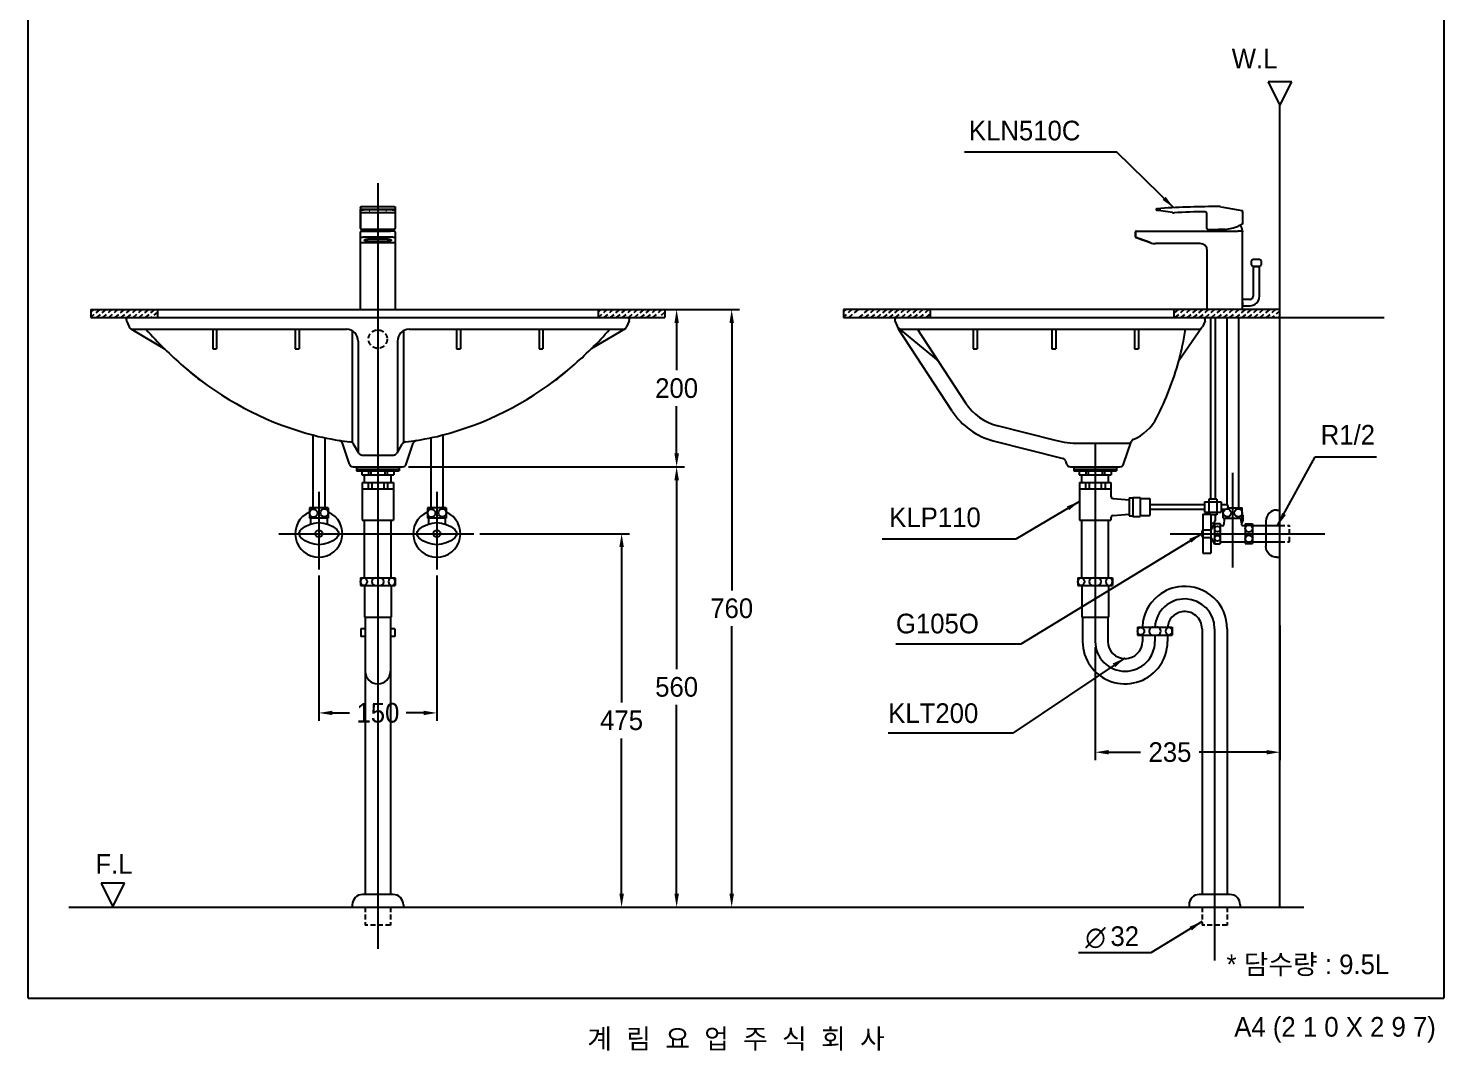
# Model space of a CAD drawing. Header units: millimetres. Extents: x 4685 to 8485, y -6769 to -4172.
# Drawn here: x 6685 to 8485, y -6769 to -5469 of the extents above; entities that cross this region are included whole.
import ezdxf
from ezdxf.enums import TextEntityAlignment as Align
from ezdxf.lldxf.tags import DXFTag

# ---------------------------------------------------------------- set-up
doc = ezdxf.new("R2010")
doc.units = ezdxf.units.MM
doc.linetypes.add('DASHED2', pattern=[9.525, 6.35, -3.175])
for name, color, linetype in [('TEXT', 7, 'Continuous'), ('내부선 및 부속', 4, 'Continuous'), ('도각라인', 7, 'Continuous'), ('외형선', 3, 'Continuous'), ('점선', 6, 'DASHED2'), ('중심선', 1, 'DASHED'), ('치수선', 7, 'Continuous')]:
    doc.layers.add(name, color=color, linetype=linetype)
doc.styles.add('140911', font='HBATANG.TTF', dxfattribs={"height": 23})
doc.styles.add('____', font='')
doc.styles.add('타이틀', font='H2GTRM.TTF', dxfattribs={"height": 25})
doc.styles.get('____').set_extended_font_data('굴림')
tags = doc.linetypes.add('DASHDOT', pattern=[70, 31, -13, 13, -13]).pattern_tags.tags
tags[10:11] = [DXFTag(74, 4), DXFTag(75, 0), DXFTag(340, '0'), DXFTag(46, 0.0), DXFTag(50, 0.0), DXFTag(44, 0.0), DXFTag(45, 0.0)]
tags[8:9] = [DXFTag(74, 4), DXFTag(75, 0), DXFTag(340, '0'), DXFTag(46, 0.0), DXFTag(50, 0.0), DXFTag(44, 0.0), DXFTag(45, 0.0)]
tags[6:7] = [DXFTag(74, 4), DXFTag(75, 0), DXFTag(340, '0'), DXFTag(46, 0.0), DXFTag(50, 0.0), DXFTag(44, 0.0), DXFTag(45, 0.0)]
tags[4:5] = [DXFTag(74, 4), DXFTag(75, 0), DXFTag(340, '0'), DXFTag(46, 0.0), DXFTag(50, 0.0), DXFTag(44, 0.0), DXFTag(45, 0.0)]
tags = doc.linetypes.add('DASHED', pattern=[25.72, 12.86, -12.86]).pattern_tags.tags
tags[6:7] = [DXFTag(74, 4), DXFTag(75, 0), DXFTag(340, '0'), DXFTag(46, 0.0), DXFTag(50, 0.0), DXFTag(44, 0.0), DXFTag(45, 0.0)]
tags[4:5] = [DXFTag(74, 4), DXFTag(75, 0), DXFTag(340, '0'), DXFTag(46, 0.0), DXFTag(50, 0.0), DXFTag(44, 0.0), DXFTag(45, 0.0)]
doc.dimstyles.new('MSADIM', dxfattribs={"dimtxt": 33, "dimasz": 17, "dimexe": 10, "dimexo": 7.5, "dimgap": 10, "dimtad": 0, "dimtih": 1, "dimtoh": 1, "dimdec": 0, "dimzin": 1, "dimdsep": 46, "dimtxsty": '____', "dimcen": 11.25, "dimadec": 0, "dimazin": 0, "dimtfac": 1, "dimtdec": 0, "dimtix": 1, "dimtmove": 0, "dimatfit": 3, "dimfxl": 1, "dimtolj": 1, "dimtzin": 1, "dimarcsym": 0})

# ---------------------------------------------------------------- blocks, each defined once
blk = doc.blocks.new('*D28')
at = {"layer": '치수선', "color": 0, "lineweight": -2, "transparency": 16777216}
for p, q in [((7447.1, -5826.4), (7589.6, -5826.4)), ((7579.6, -5843.4), (7579.6, -6183.6)), ((7579.6, -6569.4), (7579.6, -6229.2)), ((7467.3, -6586.4), (7589.6, -6586.4))]:
    blk.add_line(p, q, dxfattribs=at)
at = {"layer": '치수선', "color": 0, "transparency": 16777216}
for points in [[(7576.8, -5843.4), (7582.5, -5843.4), (7579.6, -5826.4)], [(7576.8, -6569.4), (7582.5, -6569.4), (7579.6, -6586.4)]]:
    blk.add_solid(points, dxfattribs=at)
at = {"layer": '치수선', "color": 0, "transparency": 16777216, "insert": (7579.6, -6206.4), "char_height": 25, "attachment_point": 5, "style": '____'}
blk.add_mtext('\\A1;760', dxfattribs=at)
blk = doc.blocks.new('*D29')
at = {"layer": '치수선', "color": 0, "lineweight": -2, "transparency": 16777216}
for p, q in [((7447.1, -5826.4), (7519.6, -5826.4)), ((7509.6, -5843.4), (7509.6, -5903.6)), ((7509.6, -6009.4), (7509.6, -5949.2)), ((7168.5, -6026.4), (7519.6, -6026.4))]:
    blk.add_line(p, q, dxfattribs=at)
at = {"layer": '치수선', "color": 0, "transparency": 16777216}
for points in [[(7506.8, -5843.4), (7512.5, -5843.4), (7509.6, -5826.4)], [(7506.8, -6009.4), (7512.5, -6009.4), (7509.6, -6026.4)]]:
    blk.add_solid(points, dxfattribs=at)
at = {"layer": '치수선', "color": 0, "transparency": 16777216, "insert": (7509.6, -5926.4), "char_height": 25, "attachment_point": 5, "style": '____'}
blk.add_mtext('\\A1;200', dxfattribs=at)
blk = doc.blocks.new('*D30')
at = {"layer": '치수선', "color": 0, "lineweight": -2, "transparency": 16777216}
for p, q in [((7168.5, -6026.4), (7519.6, -6026.4)), ((7509.6, -6043.4), (7509.6, -6283.6)), ((7509.6, -6569.4), (7509.6, -6329.2)), ((7164.3, -6586.4), (7519.6, -6586.4))]:
    blk.add_line(p, q, dxfattribs=at)
at = {"layer": '치수선', "color": 0, "transparency": 16777216}
for points in [[(7506.8, -6043.4), (7512.5, -6043.4), (7509.6, -6026.4)], [(7506.8, -6569.4), (7512.5, -6569.4), (7509.6, -6586.4)]]:
    blk.add_solid(points, dxfattribs=at)
at = {"layer": '치수선', "color": 0, "transparency": 16777216, "insert": (7509.6, -6306.4), "char_height": 25, "attachment_point": 5, "style": '____'}
blk.add_mtext('\\A1;560', dxfattribs=at)
blk = doc.blocks.new('*D31')
at = {"layer": '치수선', "color": 0, "lineweight": -2, "transparency": 16777216}
for p, q in [((7259.4, -6111.4), (7449.6, -6111.4)), ((7439.6, -6128.4), (7439.6, -6326.1)), ((7439.6, -6569.4), (7439.6, -6371.8)), ((7277, -6586.4), (7449.6, -6586.4))]:
    blk.add_line(p, q, dxfattribs=at)
at = {"layer": '치수선', "color": 0, "transparency": 16777216}
for points in [[(7436.8, -6128.4), (7442.5, -6128.4), (7439.6, -6111.4)], [(7436.8, -6569.4), (7442.5, -6569.4), (7439.6, -6586.4)]]:
    blk.add_solid(points, dxfattribs=at)
at = {"layer": '치수선', "color": 0, "transparency": 16777216, "insert": (7439.6, -6348.9), "char_height": 25, "attachment_point": 5, "style": '____'}
blk.add_mtext('\\A1;475', dxfattribs=at)
blk = doc.blocks.new('*D32')
at = {"layer": '치수선', "color": 0, "lineweight": -2, "transparency": 16777216}
for p, q in [((7054.7, -6164.4), (7054.7, -6349.4)), ((7204.7, -6164.4), (7204.7, -6349.4)), ((7071.7, -6339.4), (7093.7, -6339.4)), ((7187.7, -6339.4), (7165.6, -6339.4))]:
    blk.add_line(p, q, dxfattribs=at)
at = {"layer": '치수선', "color": 0, "transparency": 16777216}
for points in [[(7071.7, -6336.6), (7071.7, -6342.2), (7054.7, -6339.4)], [(7187.7, -6336.6), (7187.7, -6342.2), (7204.7, -6339.4)]]:
    blk.add_solid(points, dxfattribs=at)
at = {"layer": '치수선', "color": 0, "transparency": 16777216, "insert": (7129.7, -6339.4), "char_height": 25, "attachment_point": 5, "style": '____'}
blk.add_mtext('\\A1;150', dxfattribs=at)
blk = doc.blocks.new('*D33')
at = {"layer": '치수선', "color": 0, "lineweight": -2, "transparency": 16777216}
for p, q in [((8276.9, -6228.4), (8276.9, -6399.4)), ((8041.9, -6255.9), (8041.9, -6399.4)), ((8058.9, -6389.4), (8099.7, -6389.4)), ((8259.9, -6389.4), (8174.3, -6389.4))]:
    blk.add_line(p, q, dxfattribs=at)
at = {"layer": '치수선', "color": 0, "transparency": 16777216}
for points in [[(8058.9, -6386.6), (8058.9, -6392.2), (8041.9, -6389.4)], [(8259.9, -6386.6), (8259.9, -6392.2), (8276.9, -6389.4)]]:
    blk.add_solid(points, dxfattribs=at)
at = {"layer": '치수선', "color": 0, "transparency": 16777216, "insert": (8137, -6389.4), "char_height": 25, "attachment_point": 5, "style": '____'}
blk.add_mtext('\\A1;235', dxfattribs=at)

msp = doc.modelspace()

# ---------------------------------------------------------------- linework, layer by layer
msp.add_line((8153.3, -5836.4), (8409.4, -5836.4))
at = {"color": 3}
msp.add_line((8209.8, -6586.4), (8209.8, -6586.4), dxfattribs=at)
at = {"layer": '내부선 및 부속', "linetype": 'Continuous'}
for p, q in [((7107.6, -5696.4), (7107.6, -5698.7)), ((7107.6, -5696.4), (7107.6, -5696.5)), ((7107.6, -5696.5), (7107.6, -5700.4)), ((7107.6, -5699.9), (7107.6, -5698.7)), ((7107.6, -5702), (7107.6, -5699.9)), ((7107.6, -5700.4), (7107.6, -5701.2)), ((7107.6, -5700.7), (7107.6, -5702)), ((7107.6, -5723.4), (7107.6, -5700.8)), ((7107.6, -5702.4), (7107.6, -5701.2)), ((7107.6, -5702.1), (7107.6, -5702)), ((7107.6, -5702.4), (7107.6, -5719.3)), ((7108.6, -5695.4), (7150.6, -5695.4)), ((7108.6, -5703), (7150.6, -5703)), ((7145.6, -5699), (7113.6, -5699)), ((7113.6, -5699), (7113.6, -5699.2)), ((7113.6, -5699.2), (7145.6, -5699.2)), ((7119.6, -5699.6), (7118.6, -5699.6)), ((7118.6, -5699.6), (7118.6, -5700.2)), ((7118.6, -5700.2), (7118.6, -5700.5)), ((7118.6, -5700.5), (7119.6, -5700.5)), ((7119.6, -5700.5), (7119.6, -5699.6)), ((7119.6, -5700.2), (7119.6, -5699.6)), ((7119.6, -5700.5), (7119.6, -5700.2)), ((7139.6, -5699.6), (7139.6, -5700.2)), ((7140.6, -5699.6), (7139.6, -5699.6)), ((7139.6, -5700.2), (7139.6, -5700.5)), ((7139.6, -5700.5), (7140.6, -5700.5)), ((7140.6, -5700.5), (7139.6, -5700.5)), ((7140.6, -5700.2), (7140.6, -5699.6)), ((7140.6, -5700.5), (7140.6, -5699.6)), ((7140.6, -5700.5), (7140.6, -5700.2)), ((7140.6, -5700.5), (7140.6, -5700.5)), ((7145.6, -5699.2), (7145.6, -5699)), ((7150.6, -5703.1), (7150.6, -5703)), ((7151.6, -5696.4), (7151.6, -5698.7)), ((7151.6, -5698.7), (7151.6, -5699.9)), ((7151.6, -5699.9), (7151.6, -5702)), ((7151.6, -5700.7), (7151.6, -5700.8)), ((7151.6, -5700.8), (7151.6, -5723.4)), ((7151.6, -5702.1), (7151.6, -5702)), ((8119.4, -5699.2), (8119.4, -5699)), ((8119.4, -5699), (8119.4, -5699.2)), ((8125.3, -5700.9), (8120.3, -5700.2)), ((8140.4, -5703), (8125.3, -5700.9)), ((8183.9, -5723.4), (8183.9, -5704.8)), ((8201.9, -5695.6), (8223.6, -5699.4)), ((8223.6, -5699.4), (8228.6, -5700.3)), ((8229.4, -5701.2), (8229.4, -5701.4)), ((8229.4, -5702.4), (8229.4, -5701.4)), ((8229.4, -5702.4), (8229.4, -5716.8)), ((7107.6, -5719.3), (7107.6, -5723.4)), ((7107.6, -5735.5), (7107.6, -5727.4)), ((7107.6, -5826.4), (7107.6, -5727.4)), ((7107.6, -5740.3), (7107.6, -5735.5)), ((7107.6, -5741.4), (7107.6, -5740.3)), ((7107.6, -5826.4), (7107.6, -5741.4)), ((7109.1, -5724.4), (7108.6, -5724.4)), ((7108.6, -5726.4), (7113.6, -5726.4)), ((7108.6, -5741.2), (7150.6, -5741.2)), ((7150.2, -5724.4), (7109.1, -5724.4)), ((7113.6, -5726.4), (7145.6, -5726.4)), ((7113.6, -5733.7), (7145.6, -5733.7)), ((7142.6, -5736.7), (7116.6, -5736.7)), ((7116.6, -5739.4), (7116.6, -5736.7)), ((7116.6, -5739.4), (7142.6, -5739.4)), ((7142.6, -5739.4), (7142.6, -5736.7)), ((7150.6, -5726.4), (7145.6, -5726.4)), ((7150.6, -5724.4), (7150.2, -5724.4)), ((7151.6, -5727.4), (7151.6, -5735.5)), ((7151.6, -5735.5), (7151.6, -5740.3)), ((7151.6, -5741.4), (7151.6, -5740.3)), ((7151.6, -5741.4), (7151.6, -5741.4)), ((7151.6, -5741.4), (7151.6, -5826.4)), ((8093.2, -5733.7), (8093.2, -5727.4)), ((8093.2, -5727.4), (8093.2, -5733.7)), ((8098.8, -5736.5), (8093.8, -5734.6)), ((8093.8, -5734.6), (8098.8, -5736.5)), ((8094.2, -5726.4), (8099.2, -5726.4)), ((8098.8, -5736.5), (8111.8, -5741.2)), ((8111.8, -5741.2), (8098.8, -5736.5)), ((8099.2, -5726.4), (8223.4, -5726.4)), ((8099.5, -5736.7), (8107, -5739.4)), ((8107, -5739.4), (8099.5, -5736.7)), ((8184.9, -5724.4), (8198.4, -5724.4)), ((8185.4, -5724.4), (8189.8, -5724.4)), ((8200.4, -5724.4), (8198.4, -5724.4)), ((8207.4, -5724.4), (8200.4, -5724.4)), ((8228.4, -5726.4), (8223.4, -5726.4)), ((8228.4, -5726.4), (8229.4, -5726.4)), ((8229.4, -5726.4), (8229.4, -5727.4)), ((8229.4, -5826.4), (8229.4, -5727.4)), ((8175.4, -5742.4), (8118.7, -5742.4)), ((8184.4, -5826.4), (8184.4, -5751.4)), ((8240.8, -5769.5), (8240.8, -5764.4)), ((8242.8, -5762.4), (8250.9, -5762.4)), ((8242.8, -5771.4), (8242.8, -5809.4)), ((8242.8, -5771.4), (8250.8, -5771.4)), ((8246.8, -5771.4), (8242.8, -5771.4)), ((8249.2, -5771.4), (8244.5, -5771.4)), ((8250.8, -5771.4), (8246.8, -5771.4)), ((8250.9, -5771.4), (8246.8, -5771.4)), ((8250.8, -5809.4), (8250.8, -5771.4)), ((8252.8, -5764.3), (8252.8, -5769.5)), ((8229.4, -5794.4), (8229.4, -5789.4)), ((8229.4, -5816.4), (8229.4, -5794.4)), ((8238.8, -5813.4), (8229.4, -5813.4)), ((8231.4, -5826.4), (8182.4, -5826.4)), ((8229.4, -5816.4), (8229.4, -5821.4)), ((8229.4, -5821.4), (8238.8, -5821.4)), ((8188.4, -5836.4), (8188.4, -6067.4)), ((8194.4, -5836.4), (8194.4, -6067.4)), ((8209.6, -6074.4), (8209.6, -5836.4)), ((8224.1, -5836.4), (8224.1, -6078.7)), ((6816.5, -5851.4), (7089.6, -5851.4)), ((6919.6, -5851.4), (6919.6, -5876.4)), ((6924.6, -5851.4), (6924.6, -5876.4)), ((7024.6, -5851.4), (7024.6, -5876.4)), ((7029.6, -5851.4), (7029.6, -5876.4)), ((7097.1, -5853.4), (7097.1, -5995.7)), ((7104.6, -5866.4), (7104.6, -6007.7)), ((7154.6, -5866.4), (7154.6, -6007.7)), ((7162.1, -5853.4), (7162.1, -5995.7)), ((7169.6, -5851.4), (7442.8, -5851.4)), ((7229.6, -5851.4), (7229.6, -5876.4)), ((7234.6, -5851.4), (7234.6, -5876.4)), ((7334.6, -5851.4), (7334.6, -5876.4)), ((7339.6, -5851.4), (7339.6, -5876.4)), ((7792, -5850.3), (7842, -5891.4)), ((7795.2, -5851.4), (8176.2, -5851.4)), ((7877.5, -5945.5), (7815.8, -5851.4)), ((7886.9, -5851.4), (7886.9, -5876.4)), ((7891.9, -5851.4), (7891.9, -5876.4)), ((7986.9, -5851.4), (7986.9, -5876.4)), ((7991.9, -5851.4), (7991.9, -5876.4)), ((8091.9, -5851.4), (8091.9, -5876.4)), ((8096.9, -5851.4), (8096.9, -5876.4)), ((6919.6, -5876.4), (6924.6, -5876.4)), ((7024.6, -5876.4), (7029.6, -5876.4)), ((7229.6, -5876.4), (7234.6, -5876.4)), ((7334.6, -5876.4), (7339.6, -5876.4)), ((7886.9, -5876.4), (7891.9, -5876.4)), ((7986.9, -5876.4), (7991.9, -5876.4)), ((8091.9, -5876.4), (8096.9, -5876.4)), ((7917.2, -5974), (7991.2, -5992.6)), ((7047.1, -5985.9), (7047.1, -6078.7)), ((7062.1, -5989.4), (7062.1, -6078.7)), ((7197.1, -5989.4), (7197.1, -6078.7)), ((7212.1, -5985.9), (7212.1, -6078.7)), ((7105.3, -6008.9), (7098.7, -5997.4)), ((7109.6, -6011.4), (7149.6, -6011.4)), ((7154, -6008.9), (7160.6, -5997.4)), ((8021.7, -5996.4), (8086.9, -5996.4)), ((7102.6, -6026.4), (7102.6, -6031.4)), ((7102.6, -6029.4), (7156.6, -6029.4)), ((7156.6, -6026.4), (7156.6, -6031.4)), ((8014.9, -6026.4), (8014.9, -6031.4)), ((8014.9, -6029.4), (8068.9, -6029.4)), ((8068.9, -6026.4), (8068.9, -6031.4)), ((7102.6, -6031.4), (7156.6, -6031.4)), ((7109.1, -6031.4), (7109.1, -6036.4)), ((7109.1, -6036.4), (7150.1, -6036.4)), ((7109.6, -6046.4), (7109.6, -6094.4)), ((7109.6, -6046.4), (7149.6, -6046.4)), ((7112.6, -6046.4), (7112.6, -6036.4)), ((7117.1, -6046.4), (7117.1, -6054.4)), ((7117.6, -6031.4), (7117.6, -6036.4)), ((7120.6, -6031.4), (7120.6, -6036.4)), ((7122.1, -6046.4), (7122.1, -6054.4)), ((7137.1, -6046.4), (7137.1, -6054.4)), ((7138.6, -6031.4), (7138.6, -6036.4)), ((7141.6, -6031.4), (7141.6, -6036.4)), ((7142.1, -6046.4), (7142.1, -6054.4)), ((7146.6, -6046.4), (7146.6, -6036.4)), ((7149.6, -6046.4), (7149.6, -6091.2)), ((7150.1, -6031.4), (7150.1, -6036.4)), ((8014.9, -6031.4), (8068.9, -6031.4)), ((8021.4, -6031.4), (8021.4, -6036.4)), ((8021.4, -6036.4), (8062.4, -6036.4)), ((8021.9, -6046.4), (8021.9, -6094.4)), ((8021.9, -6046.4), (8061.9, -6046.4)), ((8024.9, -6046.4), (8024.9, -6036.4)), ((8029.4, -6046.4), (8029.4, -6054.4)), ((8029.9, -6031.4), (8029.9, -6036.4)), ((8032.9, -6031.4), (8032.9, -6036.4)), ((8034.4, -6046.4), (8034.4, -6054.4)), ((8049.4, -6046.4), (8049.4, -6054.4)), ((8050.9, -6031.4), (8050.9, -6036.4)), ((8053.9, -6031.4), (8053.9, -6036.4)), ((8054.4, -6046.4), (8054.4, -6054.4)), ((8058.9, -6046.4), (8058.9, -6036.4)), ((8061.9, -6046.4), (8061.9, -6063.7)), ((8062.4, -6031.4), (8062.4, -6036.4)), ((7109.6, -6054.4), (7149.6, -6054.4)), ((8021.9, -6054.4), (8061.9, -6054.4)), ((8084.9, -6065.9), (8084.9, -6088.9)), ((8084.9, -6065.9), (8089.9, -6065.9)), ((8089.9, -6065.4), (8089.9, -6089.4)), ((8089.9, -6065.4), (8098.9, -6065.4)), ((8098.9, -6065.4), (8098.9, -6089.4)), ((7066.6, -6078.7), (7042.6, -6078.7)), ((7042.6, -6078.7), (7042.6, -6091.7)), ((7066.6, -6078.7), (7066.6, -6091.7)), ((7216.6, -6078.7), (7192.6, -6078.7)), ((7192.6, -6078.7), (7192.6, -6091.7)), ((7216.6, -6078.7), (7216.6, -6091.7)), ((8064.6, -6066.6), (8084.9, -6068.4)), ((8098.9, -6066.7), (8111.4, -6066.7)), ((8111.4, -6066.7), (8111.4, -6088.2)), ((8111.4, -6074.4), (8180.9, -6074.4)), ((8111.4, -6080.4), (8180.9, -6080.4)), ((8180.9, -6070.9), (8180.9, -6083.9)), ((8180.9, -6070.9), (8201.9, -6070.9)), ((8180.9, -6083.9), (8201.9, -6083.9)), ((8196.4, -6067.4), (8186.4, -6067.4)), ((8186.4, -6067.4), (8186.4, -6086.4)), ((8196.4, -6067.4), (8196.4, -6087.4)), ((8201.9, -6070.9), (8201.9, -6083.9)), ((8201.9, -6074.4), (8207.9, -6074.4)), ((8201.9, -6080.4), (8207.9, -6080.4)), ((8204.8, -6091.7), (8204.8, -6080.4)), ((8210.6, -6078.7), (8228.8, -6078.7)), ((8228.8, -6091.7), (8228.8, -6078.7)), ((8272.9, -6081.4), (8276.9, -6081.4)), ((7066.6, -6091.7), (7042.6, -6091.7)), ((7044.1, -6091.7), (7044.1, -6099.1)), ((7065.1, -6091.7), (7065.1, -6099.1)), ((7109.6, -6094.4), (7149.6, -6094.4)), ((7112.6, -6167.4), (7112.6, -6094.4)), ((7146.6, -6167.4), (7146.6, -6094.4)), ((7149.6, -6091.2), (7149.6, -6094.4)), ((7216.6, -6091.7), (7192.6, -6091.7)), ((7194.1, -6091.7), (7194.1, -6099.1)), ((7215.1, -6091.7), (7215.1, -6099.1)), ((8021.9, -6094.4), (8061.9, -6094.4)), ((8024.9, -6167.4), (8024.9, -6094.4)), ((8058.9, -6167.4), (8058.9, -6094.4)), ((8061.9, -6091.2), (8061.9, -6094.4)), ((8064.6, -6088.2), (8084.9, -6086.4)), ((8084.9, -6088.9), (8089.9, -6088.9)), ((8089.9, -6089.4), (8098.9, -6089.4)), ((8098.9, -6088.2), (8111.4, -6088.2)), ((8178.8, -6086.4), (8178.8, -6136.4)), ((8178.8, -6086.4), (8188.8, -6086.4)), ((8188.8, -6086.4), (8188.8, -6136.4)), ((8196.4, -6087.4), (8188.8, -6087.4)), ((8193.8, -6098.4), (8188.8, -6106.7)), ((8193.8, -6098.4), (8200.8, -6098.4)), ((8193.8, -6098.4), (8193.8, -6124.4)), ((8194.4, -6087.4), (8194.4, -6095.1)), ((8200.8, -6098.4), (8200.8, -6124.4)), ((8200.8, -6101.2), (8205.3, -6101.2)), ((8204.8, -6091.7), (8228.8, -6091.7)), ((8205.3, -6101.2), (8206.8, -6091.7)), ((8226.8, -6091.7), (8228.3, -6101.2)), ((8228.3, -6101.2), (8232.8, -6101.2)), ((8229.8, -6087.4), (8229.8, -6095.1)), ((8232.8, -6098.9), (8232.8, -6123.9)), ((8232.8, -6098.9), (8241.8, -6098.9)), ((8241.8, -6098.9), (8241.8, -6123.9)), ((8241.8, -6101.2), (8276.9, -6101.2)), ((8258.9, -6095.4), (8258.9, -6127.4)), ((8178.8, -6106.7), (8188.8, -6106.7)), ((8178.8, -6116.2), (8188.8, -6116.2)), ((8188.8, -6106.7), (8188.8, -6116.2)), ((8188.8, -6116.2), (8193.8, -6124.4)), ((8178.8, -6136.4), (8188.8, -6136.4)), ((8193.8, -6124.4), (8200.8, -6124.4)), ((8200.8, -6121.7), (8232.8, -6121.7)), ((8232.8, -6123.9), (8241.8, -6123.9)), ((8241.8, -6121.7), (8276.9, -6121.7)), ((8272.9, -6141.4), (8276.9, -6141.4)), ((7107.6, -6167.4), (7151.6, -6167.4)), ((7107.6, -6167.4), (7107.6, -6177.4)), ((7151.6, -6167.4), (7151.6, -6177.4)), ((8019.9, -6167.4), (8063.9, -6167.4)), ((8019.9, -6167.4), (8019.9, -6177.4)), ((8063.9, -6167.4), (8063.9, -6177.4)), ((7107.6, -6177.4), (7151.6, -6177.4)), ((7112.6, -6177.4), (7112.6, -6217.4)), ((7146.6, -6177.4), (7146.6, -6217.4)), ((8019.9, -6177.4), (8063.9, -6177.4)), ((8024.9, -6177.4), (8024.9, -6217.4)), ((8058.9, -6177.4), (8058.9, -6217.4)), ((7112.6, -6217.4), (7146.6, -6217.4)), ((7113.6, -6217.4), (7113.6, -6570.4)), ((7145.6, -6217.4), (7145.6, -6570.4)), ((8024.9, -6217.4), (8058.9, -6217.4)), ((8025.9, -6217.4), (8025.9, -6248.4)), ((8057.9, -6217.4), (8057.9, -6248.4)), ((7107.9, -6232.4), (7107.9, -6242.4)), ((7113.6, -6232.4), (7107.9, -6232.4)), ((7113.6, -6242.4), (7107.9, -6242.4)), ((7151.4, -6232.4), (7145.6, -6232.4)), ((7151.4, -6242.4), (7145.6, -6242.4)), ((7151.4, -6232.4), (7151.4, -6242.4)), ((8095.9, -6230.4), (8121.9, -6230.4)), ((8095.9, -6230.4), (8095.9, -6240.4)), ((8095.9, -6240.4), (8121.9, -6240.4)), ((8101.9, -6230.4), (8101.9, -6229.3)), ((8101.9, -6240.4), (8101.9, -6248.4)), ((8121.9, -6230.4), (8139.9, -6230.4)), ((8121.9, -6240.4), (8139.9, -6240.4)), ((8133.9, -6240.4), (8133.9, -6248.4)), ((8139.9, -6230.4), (8139.9, -6240.4)), ((8177.8, -6232.4), (8177.8, -6570.4)), ((8209.8, -6232.4), (8209.8, -6570.4)), ((7097.1, -6583.4), (7097.1, -6586.4)), ((7149.1, -6570.4), (7110.1, -6570.4)), ((7145.6, -6586.4), (7145.6, -6586.4)), ((7162.1, -6583.4), (7162.1, -6586.4)), ((8161.3, -6583.4), (8161.3, -6586.4)), ((8213.3, -6570.4), (8174.3, -6570.4)), ((8226.3, -6583.4), (8226.3, -6586.4))]:
    msp.add_line(p, q, dxfattribs=at)
at = {"layer": '내부선 및 부속', "linetype": 'Continuous', "flags": 128}
for points in [[(7031.9, -6106.2, -0.388889), (7077.4, -6106.2)], [(7181.9, -6106.2, -0.388889), (7227.4, -6106.2)], [(7031.9, -6116.6, -0.44), (7031.9, -6106.2)], [(7077.4, -6116.6, -0.388889), (7031.9, -6116.6)], [(7077.4, -6106.2, -0.44), (7077.4, -6116.6)], [(7181.9, -6116.6, -0.44), (7181.9, -6106.2)], [(7227.4, -6116.6, -0.388889), (7181.9, -6116.6)], [(7227.4, -6106.2, -0.44), (7227.4, -6116.6)], [(8272.9, -6141.4, -0.414214), (8258.9, -6127.4)], [(7111.9, -6177.3, -0.859727), (7111.9, -6167.5)], [(7111.9, -6167.5, -0.859727), (7111.9, -6177.3)], [(8024.1, -6177.3, -0.859727), (8024.1, -6167.5)], [(8024.1, -6167.5, -0.859727), (8024.1, -6177.3)], [(8100.1, -6240.3, -0.859727), (8100.1, -6230.5)], [(8100.1, -6230.5, -0.859727), (8100.1, -6240.3)]]:
    msp.add_lwpolyline(points, format="xyb", dxfattribs=at)
at = {"layer": '내부선 및 부속', "linetype": 'Continuous'}
for centre, radius in [((7047.7, -6085.3), 5), ((7061.6, -6085), 5), ((7197.7, -6085.3), 5), ((7211.6, -6085), 5), ((8209.8, -6085), 5), ((8223.8, -6085), 5), ((8197.3, -6105.4), 3.5), ((8237.3, -6104.9), 4.5), ((7054.6, -6111.4), 4.5), ((7204.6, -6111.4), 4.5), ((8197.3, -6117.4), 3.5), ((8237.3, -6117.9), 4.5)]:
    msp.add_circle(centre, radius, dxfattribs=at)
for centre, radius, start, end in [((7150.6, -5702.1), 1, 270, 0), ((8120.4, -5699.2), 1, 202.1993, 262.1993), ((8120.4, -5699.2), 1, 202.1993, 262.1993), ((8120.4, -5699.2), 1, 202.1993, 262.1993), ((8120.4, -5699.2), 1, 202.1993, 262.1993), ((8193.1, -6695.4), 1000, 89.5936, 93.8863), ((8141.7, -5693.1), 10, 262.1993, 272.9349), ((8193.1, -6695.4), 993.6, 90.6538, 92.9349), ((8180.6, -5704.9), 3.34, 2.007, 69.3544), ((8200.1, -5705.4), 10, 80, 89.5936), ((7108.6, -5723.4), 1, 180, 270), ((7150.6, -5723.4), 1, 270, 0), ((8184.9, -5723.4), 1, 180, 270), ((8201.8, -5668.8), 55.8, 275.72, 293.156), ((8202.2, -5731.5), 27.6, 10.5643, 27.3016), ((7108.6, -5727.4), 1, 90, 180), ((7108.6, -5727.4), 1, 90, 180), ((7137.3, -5731.5), 27.6, 165.1842, 169.4357), ((7123, -5731.5), 27.6, 10.5643, 14.8158), ((7150.6, -5727.4), 1, 0, 90), ((8094.2, -5727.4), 1, 90, 180), ((8094.2, -5727.4), 1, 90, 180), ((8118.7, -5722.4), 20, 250, 270), ((8118.7, -5722.4), 20, 250, 270), ((8216.6, -5731.5), 27.6, 165.1842, 169.4357), ((8175.4, -5751.4), 9, 0, 90), ((8242.8, -5764.4), 2, 90, 180), ((8242.8, -5769.5), 1.92, 180, 270), ((8250.9, -5764.3), 1.92, 0, 90), ((8250.9, -5769.5), 1.92, 270, 0), ((8238.8, -5809.4), 4, 270, 0), ((8238.8, -5809.4), 12, 270, 0), ((7795.2, -5846.4), 5, 203.7386, 270), ((7216.2, -5513), 510, 221.5631, 225.4357), ((7089.6, -5866.4), 15, 0, 90), ((7169.6, -5866.4), 15, 90, 180), ((7043.1, -5513), 510, 314.5643, 318.4369), ((7786.5, -5792.8), 375, 344.7516, 351.0056), ((7935.5, -5906.4), 70, 213.2317, 255.8492), ((7129.6, -5666.4), 330, 261.4428, 263.822), ((7129.6, -5666.4), 330, 276.178, 278.5572), ((8021.7, -5871.4), 125, 255.8492, 270), ((7093.5, -6000.5), 6, 30.0815, 83.822), ((7109.6, -6006.4), 5, 210.0815, 270), ((7149.6, -6006.4), 5, 270, 329.9185), ((7165.8, -6000.5), 6, 96.178, 149.9185), ((8064.9, -6063.7), 3, 180, 265.0303), ((7054.6, -6111.4), 30, 113.578, 66.4217), ((7204.6, -6111.4), 30, 113.578, 66.4217), ((8207.9, -6077.4), 3, 299.2216, 90), ((8272.9, -6095.4), 14, 90, 180), ((8064.9, -6091.2), 3, 94.9697, 180), ((8191.4, -6095.1), 3, 210.6964, 0), ((8226.8, -6095.1), 3, 289.2599, 0), ((8185.2, -6111.4), 7.84, 144.9654, 215.0346), ((7127.1, -6172.4), 5, 90, 270), ((7132.1, -6172.4), 5, 270, 90), ((7148.1, -6172.4), 5, 98.6269, 261.3731), ((7146.6, -6172.4), 5, 278.6269, 81.3731), ((8039.4, -6172.4), 5, 90, 270), ((8044.4, -6172.4), 5, 270, 90), ((8060.4, -6172.4), 5, 98.6269, 261.3731), ((8058.9, -6172.4), 5, 278.6269, 81.3731), ((8155.8, -6232.4), 54, 128.8985, 176.6714), ((8155.8, -6232.4), 54, 94.1511, 128.8985), ((8155.8, -6232.4), 54, 0, 94.1511), ((8155.8, -6232.4), 22, 100.2345, 174.7841), ((8155.8, -6232.4), 22, 0, 100.2345), ((8115.4, -6235.4), 5, 134.3525, 225.6475), ((8115.4, -6235.4), 5, 90, 134.3525), ((8115.4, -6235.4), 5, 225.6475, 270), ((8115.4, -6235.4), 5, 269.9983, 270), ((8120.4, -6235.4), 5, 72.5424, 90), ((8120.4, -6235.4), 5, 270, 287.4576), ((8120.4, -6235.4), 5, 270, 270.0017), ((8120.4, -6235.4), 5, 287.4559, 72.5441), ((8136.4, -6235.4), 5, 98.6269, 261.3731), ((8134.9, -6235.4), 5, 278.6269, 81.3731), ((8079.9, -6248.4), 54, 180, 321.0576), ((8079.9, -6248.4), 22, 180, 0), ((8079.9, -6248.4), 54, 321.0576, 0), ((7129.6, -6286.4), 16, 180, 0), ((7110.1, -6583.4), 13, 90, 180), ((7149.1, -6583.4), 13, 0, 90), ((8174.3, -6583.4), 13, 90, 180), ((8213.3, -6583.4), 13, 0, 90)]:
    msp.add_arc(centre, radius, start, end, dxfattribs=at)
for points, knots in [([(7113.6, -5699), (7113.2, -5699), (7112.5, -5699), (7111.7, -5699), (7111, -5699), (7110.4, -5699), (7109.7, -5698.9), (7109.1, -5698.9), (7108.6, -5698.9), (7108.4, -5698.8), (7108.3, -5698.8), (7108.1, -5698.8), (7107.8, -5698.7), (7107.6, -5698.7), (7107.6, -5698.7)], [0, 0, 0, 0, 0.142857, 0.214286, 0.285714, 0.357143, 0.428571, 0.571429, 0.642857, 0.678571, 0.696429, 0.714286, 0.857143, 1, 1, 1, 1]), ([(7107.6, -5699.9), (7107.6, -5699.8), (7108.1, -5699.6), (7109.8, -5699.4), (7111.9, -5699.2), (7113.2, -5699.2), (7113.6, -5699.2)], [0, 0, 0, 0, 0.285714, 0.571429, 0.857143, 1, 1, 1, 1]), ([(7107.7, -5696.3), (7107.7, -5696.2), (7107.7, -5696.1), (7107.7, -5695.9), (7107.9, -5695.7), (7108.1, -5695.5), (7108.4, -5695.4), (7108.5, -5695.4), (7108.6, -5695.4)], [0, 0, 0, 0, 0.097046, 0.215477, 0.366984, 0.6013, 0.806128, 1, 1, 1, 1]), ([(7151.5, -5698.7), (7151.5, -5698.7), (7151.4, -5698.8), (7151.1, -5698.8), (7150.4, -5698.9), (7149.6, -5698.9), (7148.9, -5699), (7148.1, -5699), (7147, -5699), (7146.1, -5699), (7145.6, -5699)], [0, 0, 0, 0, 0.022938, 0.185782, 0.348626, 0.511469, 0.592891, 0.674313, 0.837156, 1, 1, 1, 1]), ([(7145.6, -5699.2), (7146.5, -5699.2), (7148.3, -5699.3), (7150.5, -5699.5), (7151.3, -5699.7), (7151.5, -5699.8), (7151.5, -5699.8)], [0, 0, 0, 0, 0.32589, 0.651781, 0.977671, 1, 1, 1, 1]), ([(7150.6, -5695.4), (7150.7, -5695.4), (7150.8, -5695.4), (7151, -5695.4), (7151.2, -5695.5), (7151.4, -5695.7), (7151.5, -5695.9), (7151.6, -5696), (7151.6, -5696.2), (7151.6, -5696.3), (7151.6, -5696.3), (7151.6, -5696.3)], [0, 0, 0, 0, 0.020818, 0.239105, 0.419032, 0.574027, 0.708164, 0.821662, 0.913084, 0.980269, 1, 1, 1, 1]), ([(8120.3, -5698), (8120.2, -5698), (8120, -5698.1), (8119.7, -5698.3), (8119.6, -5698.4), (8119.4, -5698.7), (8119.4, -5698.9), (8119.4, -5699)], [0, 0, 0, 0, 0.285714, 0.428571, 0.571429, 0.785714, 1, 1, 1, 1]), ([(8120.3, -5698), (8120.3, -5698), (8120.4, -5698), (8120.7, -5698), (8121.1, -5698), (8121.5, -5697.9), (8122.2, -5697.9), (8123.2, -5697.8), (8124.2, -5697.8), (8125, -5697.7), (8125.3, -5697.7)], [0, 0, 0, 0, 0.142857, 0.285714, 0.357143, 0.428571, 0.571429, 0.714286, 0.857143, 1, 1, 1, 1]), ([(8228.8, -5717.8), (8228.8, -5717.8), (8228.7, -5717.8), (8228.4, -5717.9), (8228, -5718.1), (8227.7, -5718.3), (8227.3, -5718.5), (8226.9, -5718.7), (8226.5, -5719), (8225.8, -5719.3), (8225.2, -5719.6), (8224.6, -5719.8), (8224.3, -5719.9), (8224.2, -5720)], [0, 0, 0, 0, 0.022972, 0.19686, 0.283804, 0.370748, 0.457692, 0.5229, 0.63158, 0.718524, 0.892412, 0.935884, 1, 1, 1, 1]), ([(8228.4, -5718), (8228.4, -5718), (8228.4, -5718), (8228.3, -5718), (8228.3, -5718), (8228.2, -5718.1), (8228.2, -5718.1), (8228.1, -5718.1), (8228, -5718.2), (8227.9, -5718.2), (8227.9, -5718.2), (8227.9, -5718.2), (8227.8, -5718.3), (8227.7, -5718.3), (8227.7, -5718.3), (8227.6, -5718.4), (8227.5, -5718.4), (8227.4, -5718.5), (8227.3, -5718.5), (8227.1, -5718.6), (8227, -5718.7), (8226.9, -5718.7), (8226.9, -5718.8), (8226.8, -5718.8), (8226.8, -5718.8), (8226.8, -5718.8)], [0, 0, 0, 0, 0.147203, 0.147203, 0.295653, 0.295653, 0.37051, 0.37051, 0.483564, 0.483564, 0.521467, 0.521467, 0.597561, 0.597561, 0.635788, 0.635788, 0.751471, 0.751471, 0.829397, 0.829397, 0.947331, 0.947331, 0.986892, 0.986892, 1, 1, 1, 1]), ([(8229.3, -5716.9), (8229.3, -5717), (8229.3, -5717.1), (8229.2, -5717.4), (8229, -5717.6), (8228.9, -5717.7), (8228.8, -5717.8)], [0, 0, 0, 0, 0.250001, 0.499999, 0.749998, 1, 1, 1, 1]), ([(8229.3, -5716.9), (8229.3, -5716.9), (8229.4, -5716.8), (8229.4, -5716.8), (8229.4, -5716.8)], [0, 0, 0, 0, 0.15708, 1, 1, 1, 1]), ([(7107.6, -5735.5), (7107.6, -5735.3), (7108.1, -5734.7), (7109.8, -5734.1), (7111.9, -5733.8), (7113.2, -5733.7), (7113.6, -5733.7)], [0, 0, 0, 0, 0.285714, 0.571429, 0.857143, 1, 1, 1, 1]), ([(7107.6, -5741.4), (7107.6, -5741.4), (7107.6, -5741.4), (7107.6, -5741.5), (7107.7, -5741.6), (7107.7, -5741.7)], [0, 0, 0, 0, 0.003909, 0.003909, 1, 1, 1, 1]), ([(7145.6, -5733.7), (7146.5, -5733.7), (7148.3, -5733.8), (7150.5, -5734.4), (7151.3, -5734.9), (7151.5, -5735.2), (7151.5, -5735.2)], [0, 0, 0, 0, 0.326484, 0.652968, 0.979452, 1, 1, 1, 1]), ([(7151.6, -5741.6), (7151.6, -5741.6), (7151.6, -5741.6), (7151.6, -5741.6), (7151.6, -5741.6)], [0, 0, 0, 0, 0.705199, 1, 1, 1, 1]), ([(8093.2, -5733.7), (8093.2, -5733.8), (8093.2, -5734), (8093.3, -5734.2), (8093.4, -5734.4), (8093.6, -5734.5), (8093.7, -5734.6), (8093.8, -5734.6)], [0, 0, 0, 0, 0.214286, 0.428571, 0.571429, 0.714286, 1, 1, 1, 1])]:
    msp.add_open_spline(points, degree=3, knots=knots, dxfattribs=at)
for points in [[(7108.6, -5703), (7107.6, -5703), (7107.6, -5702)], [(7151.6, -5702), (7151.6, -5703), (7150.6, -5703)], [(7108.6, -5741.2), (7107.6, -5741.2), (7107.6, -5740.3)], [(7151.6, -5740.3), (7151.6, -5741.2), (7150.6, -5741.2)]]:
    msp.add_rational_spline(points, [1, 0.707106781056, 1], degree=2, dxfattribs=at)
for points, degree in [([(7151.3, -5702.8), (7151.2, -5702.9), (7151.2, -5703), (7151.1, -5703.1)], 3), ([(7151.1, -5702.9), (7151.1, -5703), (7151.1, -5703), (7151.1, -5703.1)], 3), ([(7151.6, -5698.5), (7151.6, -5698.6), (7151.5, -5698.7)], 2), ([(7151.6, -5698.7), (7151.6, -5698.7), (7151.6, -5698.7), (7151.5, -5698.7)], 3), ([(7151.5, -5699.8), (7151.6, -5699.9), (7151.6, -5700.1)], 2), ([(7151.5, -5699.8), (7151.6, -5699.8), (7151.6, -5699.9), (7151.6, -5699.9)], 3), ([(7151.6, -5698.5), (7151.6, -5698.5), (7151.6, -5698.6), (7151.6, -5698.7)], 3), ([(7151.6, -5699.9), (7151.6, -5700), (7151.6, -5700), (7151.6, -5700.1)], 3), ([(8120.3, -5698), (8119.8, -5698.1), (8119.4, -5698.5), (8119.4, -5699)], 3), ([(8119.4, -5699.2), (8119.4, -5699.7), (8119.8, -5700.1), (8120.3, -5700.2)], 3), ([(8120.1, -5698.1), (8120.1, -5698.1), (8120.1, -5698.1), (8120.2, -5698.1)], 3), ([(8223.6, -5699.4), (8223.6, -5699.4), (8223.6, -5699.4), (8223.6, -5699.4)], 3), ([(8229.4, -5701.2), (8229.4, -5700.8), (8229, -5700.3), (8228.6, -5700.3)], 3), ([(8224.3, -5720), (8224, -5720.1), (8223.8, -5720.2)], 2), ([(8223.8, -5720.2), (8223.8, -5720.2), (8223.8, -5720.2), (8223.8, -5720.2)], 3), ([(7151.5, -5735.2), (7151.6, -5735.3), (7151.6, -5735.4), (7151.6, -5735.5)], 3), ([(7151.5, -5735.2), (7151.6, -5735.4), (7151.6, -5735.7)], 2), ([(7151.6, -5735.5), (7151.6, -5735.6), (7151.6, -5735.6), (7151.6, -5735.7)], 3), ([(8093.2, -5733.7), (8093.2, -5734.1), (8093.4, -5734.5), (8093.8, -5734.6)], 3)]:
    msp.add_open_spline(points, degree=degree, dxfattribs=at)
for points in [[(7116.6, -5739.4), (7112.6, -5739.4), (7112.6, -5738.1), (7112.6, -5736.7), (7116.6, -5736.7)], [(7142.6, -5736.7), (7146.6, -5736.7), (7146.6, -5738.1), (7146.6, -5739.4), (7142.6, -5739.4)]]:
    msp.add_rational_spline(points, [1, 0.707106781056, 1, 0.707106781056, 1], degree=2, knots=[0, 0, 0, 0.5, 0.5, 1, 1, 1], dxfattribs=at)
at = {"layer": '도각라인', "color": 7}
for p, q in [((6685.1, -6702.2), (6685.1, -4172.2)), ((8485.1, -4172.2), (8485.1, -6702.2)), ((6685.1, -6702.2), (8485.1, -6702.2))]:
    msp.add_line(p, q, dxfattribs=at)
at = {"layer": '외형선', "linetype": 'Continuous'}
for p, q in [((8291.9, -5536.8), (8261.9, -5536.8)), ((8261.9, -5536.8), (8276.9, -5566.8)), ((8276.9, -5566.8), (8291.9, -5536.8)), ((6764.6, -5826.4), (7494.6, -5826.4)), ((6764.6, -5826.4), (6764.6, -5836.4)), ((6849.6, -5826.4), (6849.6, -5836.4)), ((7409.6, -5826.4), (7409.6, -5836.4)), ((7494.6, -5826.4), (7494.6, -5836.4)), ((7721.9, -5826.4), (7721.9, -5836.4)), ((8276.9, -5826.4), (7721.9, -5826.4)), ((7831.9, -5826.4), (7831.9, -5836.4)), ((8141.9, -5826.4), (8141.9, -5836.4)), ((6764.6, -5836.4), (7494.6, -5836.4)), ((7721.9, -5836.4), (8276.9, -5836.4)), ((7764.4, -5836.4), (8139.4, -5836.4)), ((6807.6, -6556.1), (6777.6, -6556.1)), ((6777.6, -6556.1), (6792.6, -6586.1)), ((6792.6, -6586.1), (6807.6, -6556.1)), ((6736.7, -6586.4), (8307.4, -6586.4))]:
    msp.add_line(p, q, dxfattribs=at)
at = {"layer": '외형선'}
for p, q in [((6809.9, -5840.6), (6813.3, -5848.4)), ((6812.6, -5836.4), (7446.6, -5836.4)), ((7449.4, -5840.6), (7446, -5848.4)), ((7787.2, -5840.6), (7791.9, -5851.4)), ((7789.9, -5836.4), (8178.9, -5836.4)), ((8177.7, -5849.3), (8148.3, -5891.4)), ((8181.6, -5840.6), (8178.2, -5848.4)), ((6815.3, -5850.7), (6858.4, -5876.4)), ((7444, -5850.7), (7400.9, -5876.4)), ((7860.2, -5955.7), (7791.9, -5851.4)), ((7912.3, -5993.4), (8001, -6015.7)), ((7093.5, -6023), (7084.6, -5996.4)), ((7165.8, -6023), (7174.6, -5996.4)), ((8078, -6023), (8087.5, -5994.7)), ((7098.3, -6026.4), (7161, -6026.4)), ((8005.8, -6023), (8004.4, -6019)), ((8010.5, -6026.4), (8073.3, -6026.4))]:
    msp.add_line(p, q, dxfattribs=at)
at = {"layer": '외형선', "linetype": 'Continuous'}
msp.add_lwpolyline([(8276.9, -6586.4), (8276.9, -5566.8)], dxfattribs=at)
at = {"layer": '외형선'}
for centre, radius, start, end in [((6812.6, -5839.4), 3, 90, 203.7386), ((6817.9, -5846.4), 5, 203.7386, 239.1413), ((7441.4, -5846.4), 5, 300.8587, 336.2614), ((7446.6, -5839.4), 3, 336.2614, 90), ((7789.9, -5839.4), 3, 90, 203.7386), ((8173.6, -5846.4), 5, 325.0711, 336.2614), ((8178.9, -5839.4), 3, 336.2614, 90), ((7216.2, -5513), 510, 225.4357, 232.7118), ((7043.1, -5513), 510, 307.2882, 314.5643), ((7151.8, -5589.5), 410, 229.9019, 253.8999), ((7216.2, -5513), 510, 229.9019, 232.7118), ((7107.5, -5589.5), 410, 286.1001, 310.0981), ((7786.5, -5792.8), 375, 332.8734, 344.7516), ((7935.5, -5906.4), 90, 213.2317, 255.0405), ((8066.9, -5936.4), 60, 292.9633, 332.8734), ((7129.6, -5666.4), 330, 253.8999, 261.4428), ((7079.8, -5997.7), 5, 14.7228, 81.4428), ((7179.5, -5997.7), 5, 98.5572, 165.2772), ((7129.6, -5666.4), 330, 278.5572, 286.1001), ((8092.2, -5996.3), 5, 112.9633, 161.5651), ((7098.3, -6021.4), 5, 198.4349, 270), ((7161, -6021.4), 5, 270, 341.5651), ((7999.7, -6020.5), 5, 18.4349, 75.0405), ((8010.5, -6021.4), 5, 198.4349, 270), ((8073.3, -6021.4), 5, 270, 341.5651)]:
    msp.add_arc(centre, radius, start, end, dxfattribs=at)
at = {"layer": '점선'}
for p, q in [((6768.2, -5826.4), (6764.6, -5829.4)), ((6775.9, -5826.4), (6764.6, -5835.9)), ((6783.6, -5826.4), (6771.8, -5836.4)), ((6791.4, -5826.4), (6779.6, -5836.4)), ((6799.1, -5826.4), (6787.3, -5836.4)), ((6806.9, -5826.4), (6795, -5836.4)), ((6814.6, -5826.4), (6802.8, -5836.4)), ((6822.3, -5826.4), (6810.5, -5836.4)), ((6830.1, -5826.4), (6818.3, -5836.4)), ((6837.8, -5826.4), (6826, -5836.4)), ((6845.5, -5826.4), (6833.7, -5836.4)), ((6849.6, -5829.5), (6841.5, -5836.4)), ((7421.3, -5826.4), (7409.6, -5836.3)), ((7413.6, -5826.4), (7409.6, -5829.7)), ((7429, -5826.4), (7417.2, -5836.4)), ((7436.8, -5826.4), (7425, -5836.4)), ((7444.5, -5826.4), (7432.7, -5836.4)), ((7452.2, -5826.4), (7440.4, -5836.4)), ((7460, -5826.4), (7448.2, -5836.4)), ((7467.7, -5826.4), (7455.9, -5836.4)), ((7475.4, -5826.4), (7463.6, -5836.4)), ((7483.2, -5826.4), (7471.4, -5836.4)), ((7490.9, -5826.4), (7479.1, -5836.4)), ((7494.6, -5829.8), (7486.8, -5836.4)), ((7724.9, -5826.4), (7721.9, -5828.9)), ((7732.6, -5826.4), (7721.9, -5835.5)), ((7740.3, -5826.4), (7728.5, -5836.4)), ((7753.1, -5826.4), (7741.3, -5836.4)), ((7760.8, -5826.4), (7749, -5836.4)), ((7768.5, -5826.4), (7756.7, -5836.4)), ((7776.3, -5826.4), (7764.5, -5836.4)), ((7784, -5826.4), (7772.2, -5836.4)), ((7791.7, -5826.4), (7779.9, -5836.4)), ((7799.5, -5826.4), (7787.7, -5836.4)), ((7807.2, -5826.4), (7795.4, -5836.4)), ((7815, -5826.4), (7803.1, -5836.4)), ((7822.7, -5826.4), (7810.9, -5836.4)), ((7830.4, -5826.4), (7818.6, -5836.4)), ((7831.9, -5831.7), (7826.4, -5836.4)), ((8147.4, -5826.4), (8141.9, -5831)), ((8155.1, -5826.4), (8143.3, -5836.4)), ((8162.8, -5826.4), (8151, -5836.4)), ((8170.6, -5826.4), (8158.8, -5836.4)), ((8178.3, -5826.4), (8166.5, -5836.4)), ((8186.1, -5826.4), (8174.2, -5836.4)), ((8193.8, -5826.4), (8182, -5836.4)), ((8201.5, -5826.4), (8189.7, -5836.4)), ((8209.3, -5826.4), (8197.5, -5836.4)), ((8217, -5826.4), (8205.2, -5836.4)), ((8224.7, -5826.4), (8212.9, -5836.4)), ((8232.5, -5826.4), (8220.7, -5836.4)), ((8240.2, -5826.4), (8228.4, -5836.4)), ((8247.9, -5826.4), (8236.1, -5836.4)), ((8255.7, -5826.4), (8243.9, -5836.4)), ((8263.4, -5826.4), (8251.6, -5836.4)), ((8271.2, -5826.4), (8259.3, -5836.4)), ((8276.9, -5828.1), (8267.1, -5836.4)), ((6849.6, -5836), (6849.2, -5836.4)), ((8276.9, -5834.6), (8274.8, -5836.4)), ((8276.9, -6101.2), (8288.9, -6101.2)), ((8288.9, -6121.7), (8288.9, -6101.2)), ((8276.9, -6121.7), (8288.9, -6121.7)), ((7113.6, -6586.5), (7113.6, -6609.5)), ((7145.6, -6586.5), (7145.6, -6609.5)), ((8177.8, -6586.5), (8177.8, -6609.5)), ((8209.8, -6586.5), (8209.8, -6609.5)), ((7145.6, -6609.5), (7113.6, -6609.5)), ((8209.8, -6609.5), (8177.8, -6609.5))]:
    msp.add_line(p, q, dxfattribs=at)
msp.add_circle((7129.6, -5863.9), 11.8, dxfattribs=at)
at = {"layer": '중심선', "linetype": 'DASHDOT'}
for p, q in [((7129.6, -5665.4), (7129.6, -6639.5)), ((8041.9, -5996.4), (8041.9, -6248.4)), ((8216.8, -6154.4), (8216.8, -6034.1)), ((7054.6, -6058), (7054.6, -6156.9)), ((7204.6, -6058), (7204.6, -6156.9)), ((7003.9, -6111.4), (7251.9, -6111.4)), ((8137.4, -6111.4), (8333.8, -6111.4)), ((8117.9, -6240.4), (8117.9, -6248.4)), ((8193.8, -6232.4), (8193.8, -6654.4))]:
    msp.add_line(p, q, dxfattribs=at)
for centre, start, end in [((8155.8, -6232.4), 0, 176.6714), ((8079.9, -6248.4), 180, 0)]:
    msp.add_arc(centre, 38, start, end, dxfattribs=at)
at = {"layer": '치수선', "linetype": 'Continuous'}
for p, q in [((7924, -6118.5), (7770.8, -6118.5)), ((7930.3, -6252), (7788.5, -6252)), ((7920, -6365.1), (7778.7, -6365.1))]:
    msp.add_line(p, q, dxfattribs=at)

# ---------------------------------------------------------------- texts
at = {"layer": 'TEXT', "style": '타이틀'}
for s, p in [('W.L', (8244.6, -5507)), ('F.L', (6794.1, -6531.4))]:
    msp.add_text(s, height=25, dxfattribs=at).set_placement(p, align=Align.MIDDLE)
msp.add_text('* 담수량 : 9.5L', height=25, dxfattribs=at).set_placement((8312.4, -6659.2), align=Align.MIDDLE_CENTER)
at = {"layer": 'TEXT', "char_height": 25, "attachment_point": 1, "line_spacing_factor": 0.963855, "style": '타이틀'}
for s, insert, width in [('\\A1;KLN510C', (7881.3, -5586.1), 380.447), ('\\A1;KLP110', (7780, -6078.1), 248.993), ('\\A1;G105O', (7788.5, -6213.2), 248.993), ('\\A1;KLT200', (7778.7, -6327.2), 248.993)]:
    msp.add_mtext(s, dxfattribs=dict(at, insert=insert, width=width))
at = {"layer": '도각라인', "color": 7, "style": '타이틀'}
msp.add_text('A4 (2 1 0 X 2 9 7)', height=25, dxfattribs=at).set_placement((8475.1, -6738.7), align=Align.MIDDLE_RIGHT)
msp.add_text('계  림  요  업  주  식  회  사', height=25, dxfattribs=at).set_placement((7585.1, -6753.9), align=Align.MIDDLE_CENTER)
at = {"layer": '치수선'}
for s, style, p in [('∅', '140911', (8029.4, -6637.3)), ('32', '타이틀', (8061.3, -6635.9))]:
    msp.add_text(s, height=25, dxfattribs=dict(at, style=style)).set_placement(p)
at = {"layer": '치수선', "insert": (8328.7, -5973.1), "char_height": 25, "width": 380.447, "attachment_point": 1, "line_spacing_factor": 0.963855, "style": '타이틀'}
msp.add_mtext('\\A1;R1/2', dxfattribs=at)

# ---------------------------------------------------------------- dimensions: what is measured, and where the dimension line sits
at = {"layer": '치수선'}
for base, p1, p2, picture, middle in [((7509.6, -6026.4), (7439.6, -5826.4), (7161, -6026.4), '*D29', (7509.6, -5926.4)), ((7579.6, -6586.4), (7439.6, -5826.4), (7459.8, -6586.4), '*D28', (7579.6, -6206.4)), ((7509.6, -6586.4), (7161, -6026.4), (7156.8, -6586.4), '*D30', (7509.6, -6306.4)), ((7439.6, -6586.4), (7251.9, -6111.4), (7269.5, -6586.4), '*D31', (7439.6, -6348.9))]:
    dim = msp.add_linear_dim(base=base, p1=p1, p2=p2, angle=90, dimstyle='MSADIM', override={"dimtxt": 25}, dxfattribs=at)
    dim.commit()
    dim.dimension.update_dxf_attribs({"geometry": picture, "text_midpoint": middle})
dim = msp.add_linear_dim(base=(7204.6, -6339.4), p1=(7054.6, -6156.9), p2=(7204.6, -6156.9), dimstyle='MSADIM', override={"dimtxt": 25}, dxfattribs=at)
dim.commit()
dim.dimension.update_dxf_attribs({"geometry": '*D32', "text_midpoint": (7129.7, -6339.4)})
dim = msp.add_linear_dim(base=(8276.9, -6389.4), p1=(8041.9, -6248.4), p2=(8276.9, -6220.9), dimstyle='MSADIM', override={"dimtxt": 25}, dxfattribs=at)
dim.commit()
dim.dimension.update_dxf_attribs({"geometry": '*D33', "text_midpoint": (8137, -6389.4), "dimtype": 160})

# ---------------------------------------------------------------- leaders
at = {"layer": '치수선', "linetype": 'Continuous'}
for points in [[(8141.7, -5696.7), (8069.4, -5626.1), (7875.9, -5626.1)], [(8273.9, -6101.2), (8321.7, -6013.5), (8399.7, -6013.5)]]:
    msp.add_leader(points, dimstyle='MSADIM', override={"dimtxt": 30}, dxfattribs=at)
at = {"layer": '치수선', "linetype": 'Continuous', "annotation_type": 0, "has_hookline": 1, "hookline_direction": 0, "horizontal_direction": (-1, 0, 0)}
for points in [[(8021.9, -6070.4), (7941, -6118.5), (7924, -6118.5)], [(8177.4, -6111.4), (7947.3, -6252), (7930.3, -6252)], [(8079.9, -6269.4), (7937, -6365.1), (7920, -6365.1)]]:
    msp.add_leader(points, dimstyle='MSADIM', override={"dimtxt": 30}, dxfattribs=at)
at = {"layer": '치수선'}
msp.add_leader([(8177.8, -6604.9), (8112.5, -6644.7), (8020.8, -6644.7)], dimstyle='MSADIM', dxfattribs=at)

doc.saveas('drawing.dxf')
